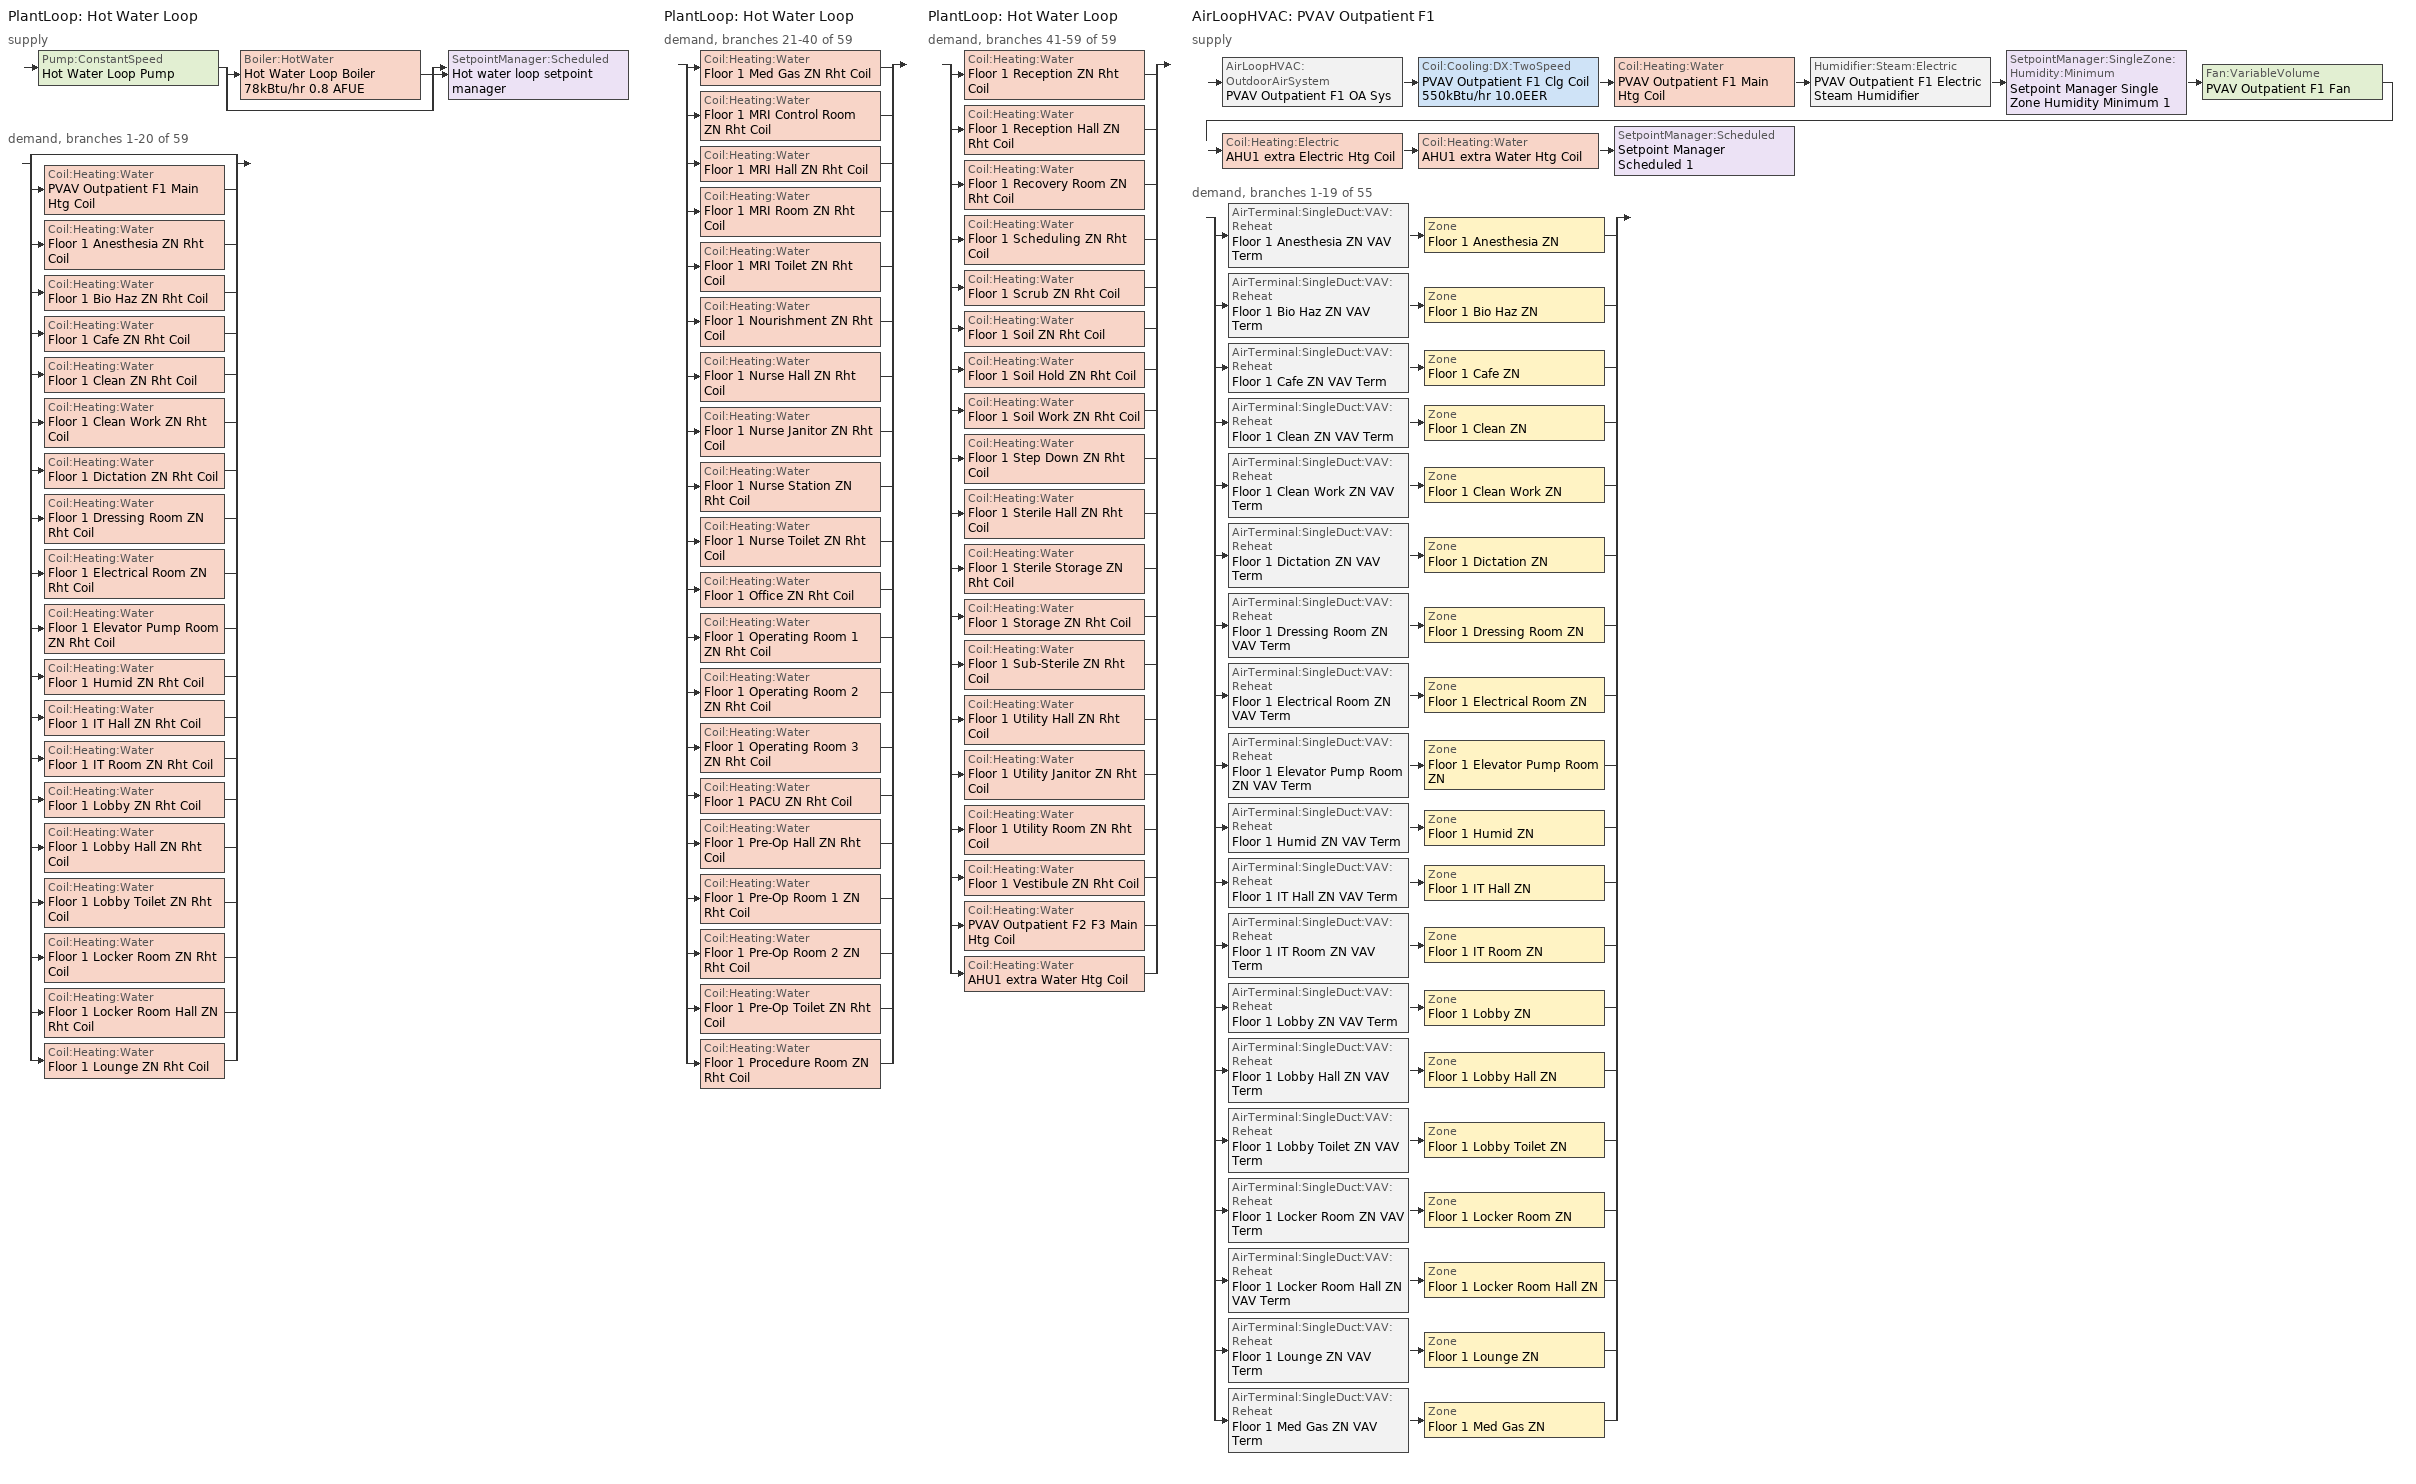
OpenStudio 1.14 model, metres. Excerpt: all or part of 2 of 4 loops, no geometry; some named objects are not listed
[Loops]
PlantLoop 'Hot Water Loop'
 supply: Pump:ConstantSpeed 'Hot Water Loop Pump' > split
  | Boiler:HotWater 'Hot Water Loop Boiler 78kBtu/hr 0.8 AFUE'
  | bypass
  join > SetpointManager:Scheduled 'Hot water loop setpoint manager'
 demand, branches 1-20 of 59: split
  | bypass
  | Coil:Heating:Water 'PVAV Outpatient F1 Main Htg Coil'
  | Coil:Heating:Water 'Floor 1 Anesthesia ZN Rht Coil'
  | Coil:Heating:Water 'Floor 1 Bio Haz ZN Rht Coil'
  | Coil:Heating:Water 'Floor 1 Cafe ZN Rht Coil'
  | Coil:Heating:Water 'Floor 1 Clean ZN Rht Coil'
  | Coil:Heating:Water 'Floor 1 Clean Work ZN Rht Coil'
  | Coil:Heating:Water 'Floor 1 Dictation ZN Rht Coil'
  | Coil:Heating:Water 'Floor 1 Dressing Room ZN Rht Coil'
  | Coil:Heating:Water 'Floor 1 Electrical Room ZN Rht Coil'
  | Coil:Heating:Water 'Floor 1 Elevator Pump Room ZN Rht Coil'
  | Coil:Heating:Water 'Floor 1 Humid ZN Rht Coil'
  | Coil:Heating:Water 'Floor 1 IT Hall ZN Rht Coil'
  | Coil:Heating:Water 'Floor 1 IT Room ZN Rht Coil'
  | Coil:Heating:Water 'Floor 1 Lobby ZN Rht Coil'
  | Coil:Heating:Water 'Floor 1 Lobby Hall ZN Rht Coil'
  | Coil:Heating:Water 'Floor 1 Lobby Toilet ZN Rht Coil'
  | Coil:Heating:Water 'Floor 1 Locker Room ZN Rht Coil'
  | Coil:Heating:Water 'Floor 1 Locker Room Hall ZN Rht Coil'
  | Coil:Heating:Water 'Floor 1 Lounge ZN Rht Coil'
PlantLoop 'Hot Water Loop'
 demand, branches 21-40 of 59: split
  | Coil:Heating:Water 'Floor 1 Med Gas ZN Rht Coil'
  | Coil:Heating:Water 'Floor 1 MRI Control Room ZN Rht Coil'
  | Coil:Heating:Water 'Floor 1 MRI Hall ZN Rht Coil'
  | Coil:Heating:Water 'Floor 1 MRI Room ZN Rht Coil'
  | Coil:Heating:Water 'Floor 1 MRI Toilet ZN Rht Coil'
  | Coil:Heating:Water 'Floor 1 Nourishment ZN Rht Coil'
  | Coil:Heating:Water 'Floor 1 Nurse Hall ZN Rht Coil'
  | Coil:Heating:Water 'Floor 1 Nurse Janitor ZN Rht Coil'
  | Coil:Heating:Water 'Floor 1 Nurse Station ZN Rht Coil'
  | Coil:Heating:Water 'Floor 1 Nurse Toilet ZN Rht Coil'
  | Coil:Heating:Water 'Floor 1 Office ZN Rht Coil'
  | Coil:Heating:Water 'Floor 1 Operating Room 1 ZN Rht Coil'
  | Coil:Heating:Water 'Floor 1 Operating Room 2 ZN Rht Coil'
  | Coil:Heating:Water 'Floor 1 Operating Room 3 ZN Rht Coil'
  | Coil:Heating:Water 'Floor 1 PACU ZN Rht Coil'
  | Coil:Heating:Water 'Floor 1 Pre-Op Hall ZN Rht Coil'
  | Coil:Heating:Water 'Floor 1 Pre-Op Room 1 ZN Rht Coil'
  | Coil:Heating:Water 'Floor 1 Pre-Op Room 2 ZN Rht Coil'
  | Coil:Heating:Water 'Floor 1 Pre-Op Toilet ZN Rht Coil'
  | Coil:Heating:Water 'Floor 1 Procedure Room ZN Rht Coil'
PlantLoop 'Hot Water Loop'
 demand, branches 41-59 of 59: split
  | Coil:Heating:Water 'Floor 1 Reception ZN Rht Coil'
  | Coil:Heating:Water 'Floor 1 Reception Hall ZN Rht Coil'
  | Coil:Heating:Water 'Floor 1 Recovery Room ZN Rht Coil'
  | Coil:Heating:Water 'Floor 1 Scheduling ZN Rht Coil'
  | Coil:Heating:Water 'Floor 1 Scrub ZN Rht Coil'
  | Coil:Heating:Water 'Floor 1 Soil ZN Rht Coil'
  | Coil:Heating:Water 'Floor 1 Soil Hold ZN Rht Coil'
  | Coil:Heating:Water 'Floor 1 Soil Work ZN Rht Coil'
  | Coil:Heating:Water 'Floor 1 Step Down ZN Rht Coil'
  | Coil:Heating:Water 'Floor 1 Sterile Hall ZN Rht Coil'
  | Coil:Heating:Water 'Floor 1 Sterile Storage ZN Rht Coil'
  | Coil:Heating:Water 'Floor 1 Storage ZN Rht Coil'
  | Coil:Heating:Water 'Floor 1 Sub-Sterile ZN Rht Coil'
  | Coil:Heating:Water 'Floor 1 Utility Hall ZN Rht Coil'
  | Coil:Heating:Water 'Floor 1 Utility Janitor ZN Rht Coil'
  | Coil:Heating:Water 'Floor 1 Utility Room ZN Rht Coil'
  | Coil:Heating:Water 'Floor 1 Vestibule ZN Rht Coil'
  | Coil:Heating:Water 'PVAV Outpatient F2 F3 Main Htg Coil'
  | Coil:Heating:Water 'AHU1 extra Water Htg Coil'
AirLoopHVAC 'PVAV Outpatient F1'
 supply: AirLoopHVAC:OutdoorAirSystem 'PVAV Outpatient F1 OA Sys' > Coil:Cooling:DX:TwoSpeed 'PVAV Outpatient F1 Clg Coil 550kBtu/hr 10.0EER' > Coil:Heating:Water 'PVAV Outpatient F1 Main Htg Coil' > Humidifier:Steam:Electric 'PVAV Outpatient F1 Electric Steam Humidifier' > SetpointManager:SingleZone:Humidity:Minimum 'Setpoint Manager Single Zone Humidity Minimum 1' > Fan:VariableVolume 'PVAV Outpatient F1 Fan' > Coil:Heating:Electric 'AHU1 extra Electric Htg Coil' > Coil:Heating:Water 'AHU1 extra Water Htg Coil' > SetpointManager:Scheduled 'Setpoint Manager Scheduled 1'
 demand, branches 1-19 of 55: split
  | AirTerminal:SingleDuct:VAV:Reheat 'Floor 1 Anesthesia ZN VAV Term' > Zone 'Floor 1 Anesthesia ZN'
  | AirTerminal:SingleDuct:VAV:Reheat 'Floor 1 Bio Haz ZN VAV Term' > Zone 'Floor 1 Bio Haz ZN'
  | AirTerminal:SingleDuct:VAV:Reheat 'Floor 1 Cafe ZN VAV Term' > Zone 'Floor 1 Cafe ZN'
  | AirTerminal:SingleDuct:VAV:Reheat 'Floor 1 Clean ZN VAV Term' > Zone 'Floor 1 Clean ZN'
  | AirTerminal:SingleDuct:VAV:Reheat 'Floor 1 Clean Work ZN VAV Term' > Zone 'Floor 1 Clean Work ZN'
  | AirTerminal:SingleDuct:VAV:Reheat 'Floor 1 Dictation ZN VAV Term' > Zone 'Floor 1 Dictation ZN'
  | AirTerminal:SingleDuct:VAV:Reheat 'Floor 1 Dressing Room ZN VAV Term' > Zone 'Floor 1 Dressing Room ZN'
  | AirTerminal:SingleDuct:VAV:Reheat 'Floor 1 Electrical Room ZN VAV Term' > Zone 'Floor 1 Electrical Room ZN'
  | AirTerminal:SingleDuct:VAV:Reheat 'Floor 1 Elevator Pump Room ZN VAV Term' > Zone 'Floor 1 Elevator Pump Room ZN'
  | AirTerminal:SingleDuct:VAV:Reheat 'Floor 1 Humid ZN VAV Term' > Zone 'Floor 1 Humid ZN'
  | AirTerminal:SingleDuct:VAV:Reheat 'Floor 1 IT Hall ZN VAV Term' > Zone 'Floor 1 IT Hall ZN'
  | AirTerminal:SingleDuct:VAV:Reheat 'Floor 1 IT Room ZN VAV Term' > Zone 'Floor 1 IT Room ZN'
  | AirTerminal:SingleDuct:VAV:Reheat 'Floor 1 Lobby ZN VAV Term' > Zone 'Floor 1 Lobby ZN'
  | AirTerminal:SingleDuct:VAV:Reheat 'Floor 1 Lobby Hall ZN VAV Term' > Zone 'Floor 1 Lobby Hall ZN'
  | AirTerminal:SingleDuct:VAV:Reheat 'Floor 1 Lobby Toilet ZN VAV Term' > Zone 'Floor 1 Lobby Toilet ZN'
  | AirTerminal:SingleDuct:VAV:Reheat 'Floor 1 Locker Room ZN VAV Term' > Zone 'Floor 1 Locker Room ZN'
  | AirTerminal:SingleDuct:VAV:Reheat 'Floor 1 Locker Room Hall ZN VAV Term' > Zone 'Floor 1 Locker Room Hall ZN'
  | AirTerminal:SingleDuct:VAV:Reheat 'Floor 1 Lounge ZN VAV Term' > Zone 'Floor 1 Lounge ZN'
  | AirTerminal:SingleDuct:VAV:Reheat 'Floor 1 Med Gas ZN VAV Term' > Zone 'Floor 1 Med Gas ZN'
[Sizing:Zone] Zone Cooling Design Supply Air Temperature Input Method=SupplyAirTemperature; Zone Cooling Design Supply Air Temperature {C}=12.7778; Zone Cooling Design Supply Air Temperature Difference {deltaC}=11.11; Zone Heating Design Supply Air Temperature Input Method=SupplyAirTemperature; Zone Heating Design Supply Air Temperature {C}=50; Zone Heating Design Supply Air Temperature Difference {deltaC}=11.11; Zone Cooling Design Supply Air Humidity Ratio {kg-H2O/kg-air}=0.0085; Zone Heating Design Supply Air Humidity Ratio {kg-H2O/kg-air}=0.008; Heating Design Air Flow Method=DesignDay; Account for Dedicated Outdoor Air System=No; Dedicated Outdoor Air System Control Strategy=NeutralSupplyAir; Dedicated Outdoor Air Low Setpoint Temperature for Design {C}=autosize; Dedicated Outdoor Air High Setpoint Temperature for Design {C}=autosize
Name | Cooling Design Air Flow Method | Cooling Minimum Air Flow per Zone Floor Area {m3/s-m2}
Floor 1 Clean ZN; Floor 1 Clean Work ZN | DesignDayWithLimit | 0.00338667
Floor 1 Lobby Hall ZN; Floor 1 Bio Haz ZN; Floor 1 Electrical Room ZN; Floor 1 IT Hall ZN; Floor 1 Lobby ZN; Floor 1 Elevator Pump Room ZN; Floor 1 Locker Room ZN; Floor 1 Locker Room Hall ZN; Floor 1 Lounge ZN; Floor 1 Dressing Room ZN; Floor 1 Med Gas ZN; Floor 1 Cafe ZN; Floor 1 IT Room ZN; Floor 1 Humid ZN; Floor 1 Dictation ZN | DesignDay
Floor 1 Operating Room 1 ZN | DesignDayWithLimit | 0.0169333
Floor 1 Lobby Toilet ZN | DesignDayWithLimit | 0.00846667
Floor 1 Anesthesia ZN | DesignDayWithLimit | 0.00677333
[Zone equipment]
Floor 1 Clean ZN: Floor 1 Clean ZN VAV Term
Floor 1 Lobby Hall ZN: Floor 1 Lobby Hall ZN VAV Term
Floor 1 Operating Room 1 ZN: Floor 1 Operating Room 1 ZN VAV Term
Floor 1 Bio Haz ZN: Floor 1 Bio Haz ZN VAV Term
Floor 1 Electrical Room ZN: Floor 1 Electrical Room ZN VAV Term
Floor 1 IT Hall ZN: Floor 1 IT Hall ZN VAV Term
Floor 1 Lobby Toilet ZN: Floor 1 Lobby Toilet ZN VAV Term, Floor 1 Lobby Toilet ZN Exhaust Fan
Floor 1 Lobby ZN: Floor 1 Lobby ZN VAV Term
Floor 1 Elevator Pump Room ZN: Floor 1 Elevator Pump Room ZN VAV Term
Floor 1 Anesthesia ZN: Floor 1 Anesthesia ZN VAV Term, Floor 1 Anesthesia ZN Exhaust Fan
Floor 1 Locker Room ZN: Floor 1 Locker Room ZN VAV Term
Floor 1 Locker Room Hall ZN: Floor 1 Locker Room Hall ZN VAV Term
Floor 1 Lounge ZN: Floor 1 Lounge ZN VAV Term
Floor 1 Dressing Room ZN: Floor 1 Dressing Room ZN VAV Term
Floor 1 Med Gas ZN: Floor 1 Med Gas ZN VAV Term
Floor 1 Cafe ZN: Floor 1 Cafe ZN VAV Term
Floor 1 IT Room ZN: Floor 1 IT Room ZN VAV Term
Floor 1 Clean Work ZN: Floor 1 Clean Work ZN VAV Term
Floor 1 Humid ZN: Floor 1 Humid ZN VAV Term
Floor 1 Dictation ZN: Floor 1 Dictation ZN VAV Term
[PlantLoop]
Hot Water Loop: Fluid Type=Water; Minimum Loop Temperature {C}=10; Plant Loop Volume {m3}=Autocalculate; Load Distribution Scheme=Optimal
[Sizing:Plant]
Hot Water Loop: Loop Type=Heating; Design Loop Exit Temperature {C}=82.2222; Loop Design Temperature Difference {deltaC}=11.1111; Sizing Option=NonCoincident; Zone Timesteps in Averaging Window=1; Coincident Sizing Factor Mode=None
[SetpointManager:Scheduled] Control Variable=Temperature
Name | Schedule
Hot water loop setpoint manager | Hot Water Loop Temp - 180F
Setpoint Manager Scheduled 1 | Supply Air Temp - 55F
[Pump:ConstantSpeed]
Hot Water Loop Pump: Rated Flow Rate {m3/s}=autosize; Rated Pump Head {Pa}=179344; Rated Power Consumption {W}=autosize; Motor Efficiency=0.855; Fraction of Motor Inefficiencies to Fluid Stream=0; Pump Control Type=Intermittent
[Boiler:HotWater]
Hot Water Loop Boiler 78kBtu/hr 0.8 AFUE: Fuel Type=NaturalGas; Nominal Thermal Efficiency=0.8; Efficiency Curve Temperature Evaluation Variable=LeavingBoiler; Normalized Boiler Efficiency Curve=Boiler with No Minimum Turndown; Design Water Outlet Temperature {C}=82.2222; Maximum Part Load Ratio=1.2; Water Outlet Upper Temperature Limit {C}=95; Boiler Flow Mode=LeavingSetpointModulated; Parasitic Electric Load {W}=0; Sizing Factor=0.3
[AirLoopHVAC]
PVAV Outpatient F1: Availability Schedule=OutPatientHealthCare HVACOperationSchd; Availability Manager=Availability Manager Night Cycle 1; Design Supply Air Flow Rate {m3/s}=AutoSize
[Sizing:System]
PVAV Outpatient F1: Type of Load to Size On=Sensible; Design Outdoor Air Flow Rate {m3/s}=Autosize; Minimum System Air Flow Ratio=0.3; Preheat Design Temperature {C}=7; Preheat Design Humidity Ratio {kg-H2O/kg-Air}=0.008; Precool Design Temperature {C}=12.8; Precool Design Humidity Ratio {kg-H2O/kg-Air}=0.008; Central Cooling Design Supply Air Temperature {C}=14; Central Heating Design Supply Air Temperature {C}=16.6667; Sizing Option=Coincident; 100% Outdoor Air in Cooling=No; 100% Outdoor Air in Heating=No; Central Cooling Design Supply Air Humidity Ratio {kg-H2O/kg-Air}=0.0085; Central Heating Design Supply Air Humidity Ratio {kg-H2O/kg-Air}=0.008; Cooling Design Air Flow Method=DesignDay; Cooling Design Air Flow Rate {m3/s}=0; Heating Design Air Flow Method=DesignDay; Heating Design Air Flow Rate {m3/s}=0; System Outdoor Air Method=ZoneSum; Zone Maximum Outdoor Air Fraction=1; Cooling Supply Air Flow Rate Per Floor Area {m3/s-m2}=0.00996765; Cooling Fraction of Autosized Cooling Supply Air Flow Rate=1; Cooling Supply Air Flow Rate Per Unit Cooling Capacity {m3/s-W}=3.94755e-05; Heating Supply Air Flow Rate Per Floor Area {m3/s-m2}=0.00996765; Heating Fraction of Autosized Heating Supply Air Flow Rate=1; Heating Fraction of Autosized Cooling Supply Air Flow Rate=1; Heating Supply Air Flow Rate Per Unit Heating Capacity {m3/s-W}=3.15882e-05; Cooling Design Capacity Method=CoolingDesignCapacity; Cooling Design Capacity {W}=autosize; Cooling Design Capacity Per Floor Area {W/m2}=234.7; Fraction of Autosized Cooling Design Capacity=1; Heating Design Capacity Method=HeatingDesignCapacity; Heating Design Capacity {W}=autosize; Heating Design Capacity Per Floor Area {W/m2}=157; Fraction of Autosized Heating Design Capacity=1; Central Cooling Capacity Control Method=OnOff
[AvailabilityManager:NightCycle]
Availability Manager Night Cycle 1: Control Type=CycleOnAny; Thermostat Tolerance {deltaC}=1; Cycling Run Time {s}=3600
[Fan:VariableVolume]
PVAV Outpatient F1 Fan: Availability Schedule=Always On Discrete; Fan Efficiency=0.6084; Pressure Rise {Pa}=1389.92; Maximum Flow Rate {m3/s}=Autosize; Fan Power Minimum Flow Rate Input Method=Fraction; Fan Power Minimum Flow Fraction=0.25; Fan Power Minimum Air Flow Rate {m3/s}=0; Motor Efficiency=0.936; Motor In Airstream Fraction=1; Fan Power Coefficient 1=0.04076; Fan Power Coefficient 2=0.0881; Fan Power Coefficient 3=-0.0729; Fan Power Coefficient 4=0.9437; Fan Power Coefficient 5=0
[Coil:Heating:Water] Availability Schedule=Always On Discrete
Name | Rated Inlet Water Temperature {C} | Rated Inlet Air Temperature {C} | Rated Outlet Water Temperature {C} | Rated Outlet Air Temperature {C}
PVAV Outpatient F1 Main Htg Coil; Floor 1 Anesthesia ZN Rht Coil; Floor 1 Bio Haz ZN Rht Coil; Floor 1 Cafe ZN Rht Coil; Floor 1 Clean ZN Rht Coil; Floor 1 Clean Work ZN Rht Coil; Floor 1 Dictation ZN Rht Coil; Floor 1 Dressing Room ZN Rht Coil; Floor 1 Electrical Room ZN Rht Coil; Floor 1 Elevator Pump Room ZN Rht Coil; Floor 1 Humid ZN Rht Coil; Floor 1 IT Hall ZN Rht Coil; Floor 1 IT Room ZN Rht Coil; Floor 1 Lobby ZN Rht Coil; Floor 1 Lobby Hall ZN Rht Coil; Floor 1 Lobby Toilet ZN Rht Coil; Floor 1 Locker Room ZN Rht Coil; Floor 1 Locker Room Hall ZN Rht Coil; Floor 1 Lounge ZN Rht Coil; Floor 1 Med Gas ZN Rht Coil; Floor 1 MRI Control Room ZN Rht Coil; Floor 1 MRI Hall ZN Rht Coil; Floor 1 MRI Room ZN Rht Coil; Floor 1 MRI Toilet ZN Rht Coil; Floor 1 Nourishment ZN Rht Coil; Floor 1 Nurse Hall ZN Rht Coil; Floor 1 Nurse Janitor ZN Rht Coil; Floor 1 Nurse Station ZN Rht Coil; Floor 1 Nurse Toilet ZN Rht Coil; Floor 1 Office ZN Rht Coil; Floor 1 Operating Room 1 ZN Rht Coil; Floor 1 Operating Room 2 ZN Rht Coil; Floor 1 Operating Room 3 ZN Rht Coil; Floor 1 PACU ZN Rht Coil; Floor 1 Pre-Op Hall ZN Rht Coil; Floor 1 Pre-Op Room 1 ZN Rht Coil; Floor 1 Pre-Op Room 2 ZN Rht Coil; Floor 1 Pre-Op Toilet ZN Rht Coil; Floor 1 Procedure Room ZN Rht Coil; Floor 1 Reception ZN Rht Coil; Floor 1 Reception Hall ZN Rht Coil; Floor 1 Recovery Room ZN Rht Coil; Floor 1 Scheduling ZN Rht Coil; Floor 1 Scrub ZN Rht Coil; Floor 1 Soil ZN Rht Coil; Floor 1 Soil Hold ZN Rht Coil; Floor 1 Soil Work ZN Rht Coil; Floor 1 Step Down ZN Rht Coil; Floor 1 Sterile Hall ZN Rht Coil; Floor 1 Sterile Storage ZN Rht Coil; Floor 1 Storage ZN Rht Coil; Floor 1 Sub-Sterile ZN Rht Coil; Floor 1 Utility Hall ZN Rht Coil; Floor 1 Utility Janitor ZN Rht Coil; Floor 1 Utility Room ZN Rht Coil; Floor 1 Vestibule ZN Rht Coil; PVAV Outpatient F2 F3 Main Htg Coil | 82.2222 | 16.6667 | 71.1111 | 32.2222
AHU1 extra Water Htg Coil
[Controller:WaterCoil] Action=Normal; Controller Convergence Tolerance {deltaC}=0.0001; Minimum Actuated Flow {m3/s}=0
Name | Water Coil
Controller Water Coil 1 | PVAV Outpatient F1 Main Htg Coil
Controller Water Coil 2 | Floor 1 Anesthesia ZN Rht Coil
Controller Water Coil 3 | Floor 1 Bio Haz ZN Rht Coil
Controller Water Coil 4 | Floor 1 Cafe ZN Rht Coil
Controller Water Coil 5 | Floor 1 Clean ZN Rht Coil
Controller Water Coil 6 | Floor 1 Clean Work ZN Rht Coil
Controller Water Coil 7 | Floor 1 Dictation ZN Rht Coil
Controller Water Coil 8 | Floor 1 Dressing Room ZN Rht Coil
Controller Water Coil 9 | Floor 1 Electrical Room ZN Rht Coil
Controller Water Coil 10 | Floor 1 Elevator Pump Room ZN Rht Coil
Controller Water Coil 11 | Floor 1 Humid ZN Rht Coil
Controller Water Coil 12 | Floor 1 IT Hall ZN Rht Coil
Controller Water Coil 13 | Floor 1 IT Room ZN Rht Coil
Controller Water Coil 14 | Floor 1 Lobby ZN Rht Coil
Controller Water Coil 15 | Floor 1 Lobby Hall ZN Rht Coil
Controller Water Coil 16 | Floor 1 Lobby Toilet ZN Rht Coil
Controller Water Coil 17 | Floor 1 Locker Room ZN Rht Coil
Controller Water Coil 18 | Floor 1 Locker Room Hall ZN Rht Coil
Controller Water Coil 19 | Floor 1 Lounge ZN Rht Coil
Controller Water Coil 20 | Floor 1 Med Gas ZN Rht Coil
Controller Water Coil 21 | Floor 1 MRI Control Room ZN Rht Coil
Controller Water Coil 22 | Floor 1 MRI Hall ZN Rht Coil
Controller Water Coil 23 | Floor 1 MRI Room ZN Rht Coil
Controller Water Coil 24 | Floor 1 MRI Toilet ZN Rht Coil
Controller Water Coil 25 | Floor 1 Nourishment ZN Rht Coil
Controller Water Coil 26 | Floor 1 Nurse Hall ZN Rht Coil
Controller Water Coil 27 | Floor 1 Nurse Janitor ZN Rht Coil
Controller Water Coil 28 | Floor 1 Nurse Station ZN Rht Coil
Controller Water Coil 29 | Floor 1 Nurse Toilet ZN Rht Coil
Controller Water Coil 30 | Floor 1 Office ZN Rht Coil
Controller Water Coil 31 | Floor 1 Operating Room 1 ZN Rht Coil
Controller Water Coil 32 | Floor 1 Operating Room 2 ZN Rht Coil
Controller Water Coil 33 | Floor 1 Operating Room 3 ZN Rht Coil
Controller Water Coil 34 | Floor 1 PACU ZN Rht Coil
Controller Water Coil 35 | Floor 1 Pre-Op Hall ZN Rht Coil
Controller Water Coil 36 | Floor 1 Pre-Op Room 1 ZN Rht Coil
Controller Water Coil 37 | Floor 1 Pre-Op Room 2 ZN Rht Coil
Controller Water Coil 38 | Floor 1 Pre-Op Toilet ZN Rht Coil
Controller Water Coil 39 | Floor 1 Procedure Room ZN Rht Coil
Controller Water Coil 40 | Floor 1 Reception ZN Rht Coil
Controller Water Coil 41 | Floor 1 Reception Hall ZN Rht Coil
Controller Water Coil 42 | Floor 1 Recovery Room ZN Rht Coil
Controller Water Coil 43 | Floor 1 Scheduling ZN Rht Coil
Controller Water Coil 44 | Floor 1 Scrub ZN Rht Coil
Controller Water Coil 45 | Floor 1 Soil ZN Rht Coil
Controller Water Coil 46 | Floor 1 Soil Hold ZN Rht Coil
Controller Water Coil 47 | Floor 1 Soil Work ZN Rht Coil
Controller Water Coil 48 | Floor 1 Step Down ZN Rht Coil
Controller Water Coil 49 | Floor 1 Sterile Hall ZN Rht Coil
Controller Water Coil 50 | Floor 1 Sterile Storage ZN Rht Coil
Controller Water Coil 51 | Floor 1 Storage ZN Rht Coil
Controller Water Coil 52 | Floor 1 Sub-Sterile ZN Rht Coil
Controller Water Coil 53 | Floor 1 Utility Hall ZN Rht Coil
Controller Water Coil 54 | Floor 1 Utility Janitor ZN Rht Coil
Controller Water Coil 55 | Floor 1 Utility Room ZN Rht Coil
Controller Water Coil 56 | Floor 1 Vestibule ZN Rht Coil
Controller Water Coil 57 | PVAV Outpatient F2 F3 Main Htg Coil
Controller Water Coil 58 | AHU1 extra Water Htg Coil
[Coil:Cooling:DX:TwoSpeed]
PVAV Outpatient F1 Clg Coil 550kBtu/hr 10.0EER: Availability Schedule=Always On Discrete; Rated High Speed Total Cooling Capacity {W}=Autosize; Rated High Speed Sensible Heat Ratio=Autosize; Rated High Speed COP {W/W}=3.46588; Rated High Speed Air Flow Rate {m3/s}=Autosize; Total Cooling Capacity Function of Temperature Curve=PSZ-AC_Unitary_PackagecoolCapFT; Total Cooling Capacity Function of Flow Fraction Curve=PSZ-AC_Unitary_PackagecoolFFF; Energy Input Ratio Function of Temperature Curve=PSZ-AC DX Unitary Package EIRFT; Energy Input Ratio Function of Flow Fraction Curve=PSZ-AC_Unitary_PackagecoolEIRFFF; Part Load Fraction Correlation Curve=PSZ-AC_Unitary_PackagecoolPLR; Rated Low Speed Total Cooling Capacity {W}=Autosize; Rated Low Speed Sensible Heat Ratio=0.69; Rated Low Speed COP {W/W}=3.46588; Low Speed Total Cooling Capacity Function of Temperature Curve=PSZ-AC_Unitary_PackagecoolCapFT 1; Low Speed Energy Input Ratio Function of Temperature Curve=PSZ-AC DX Unitary Package EIRFT 1; Condenser Type=AirCooled; High Speed Evaporative Condenser Effectiveness=0; High Speed Evaporative Condenser Air Flow Rate {m3/s}=Autosize; High Speed Evaporative Condenser Pump Rated Power Consumption {W}=Autosize; Low Speed Evaporative Condenser Effectiveness=0; Low Speed Evaporative Condenser Air Flow Rate {m3/s}=Autosize; Low Speed Evaporative Condenser Pump Rated Power Consumption {W}=Autosize; Basin Heater Capacity {W/K}=10; Basin Heater Setpoint Temperature {C}=2
[Controller:OutdoorAir]
Controller Outdoor Air 1: Minimum Outdoor Air Flow Rate {m3/s}=0; Maximum Outdoor Air Flow Rate {m3/s}=Autosize; Economizer Control Type=NoEconomizer; Economizer Control Action Type=ModulateFlow; Economizer Maximum Limit Dry-Bulb Temperature {C}=28; Economizer Maximum Limit Enthalpy {J/kg}=64000; Economizer Minimum Limit Dry-Bulb Temperature {C}=-100; Lockout Type=NoLockout; Minimum Limit Type=FixedMinimum; Minimum Outdoor Air Schedule=OutPatientHealthCare BLDG_OA_SCH; Minimum Fraction of Outdoor Air Schedule=OutPatientHealthCare AHU-1_OAminOAFracSchedule; Controller Mechanical Ventilation=PVAV Outpatient F1 Ventilation Controller; High Humidity Control=No; Heat Recovery Bypass Control Type=BypassWhenWithinEconomizerLimits
[Controller:MechanicalVentilation]
PVAV Outpatient F1 Ventilation Controller: Availability Schedule=Always Off Discrete; Demand Controlled Ventilation=Yes; System Outdoor Air Method=ZoneSum
[AirLoopHVAC:OutdoorAirSystem]
PVAV Outpatient F1 OA Sys: Controller=Controller Outdoor Air 1
[AirTerminal:SingleDuct:VAV:Reheat] Availability Schedule=Always On Discrete; Maximum Air Flow Rate {m3/s}=AutoSize; Zone Minimum Air Flow Input Method=Constant; Fixed Minimum Air Flow Rate {m3/s}=0; Maximum Hot Water or Steam Flow Rate {m3/s}=AutoSize; Minimum Hot Water or Steam Flow Rate {m3/s}=0; Convergence Tolerance=0.001; Damper Heating Action=Reverse; Maximum Flow per Zone Floor Area During Reheat {m3/s-m2}=AutoSize; Maximum Flow Fraction During Reheat=AutoSize; Maximum Reheat Air Temperature {C}=35; Control For Outdoor Air=No
Name | Constant Minimum Air Flow Fraction | Reheat Coil
Floor 1 Anesthesia ZN VAV Term | 1 | Floor 1 Anesthesia ZN Rht Coil
Floor 1 Bio Haz ZN VAV Term | 0.2 | Floor 1 Bio Haz ZN Rht Coil
Floor 1 Cafe ZN VAV Term | 1 | Floor 1 Cafe ZN Rht Coil
Floor 1 Clean ZN VAV Term | 0.824274 | Floor 1 Clean ZN Rht Coil
Floor 1 Clean Work ZN VAV Term | 0.86536 | Floor 1 Clean Work ZN Rht Coil
Floor 1 Dictation ZN VAV Term | 0.2 | Floor 1 Dictation ZN Rht Coil
Floor 1 Dressing Room ZN VAV Term | 0.2 | Floor 1 Dressing Room ZN Rht Coil
Floor 1 Electrical Room ZN VAV Term | 0.2 | Floor 1 Electrical Room ZN Rht Coil
Floor 1 Elevator Pump Room ZN VAV Term | 0.2 | Floor 1 Elevator Pump Room ZN Rht Coil
Floor 1 Humid ZN VAV Term | 0.2 | Floor 1 Humid ZN Rht Coil
Floor 1 IT Hall ZN VAV Term | 0.2 | Floor 1 IT Hall ZN Rht Coil
Floor 1 IT Room ZN VAV Term | 0.2 | Floor 1 IT Room ZN Rht Coil
Floor 1 Lobby ZN VAV Term | 0.2 | Floor 1 Lobby ZN Rht Coil
Floor 1 Lobby Hall ZN VAV Term | 0.2 | Floor 1 Lobby Hall ZN Rht Coil
Floor 1 Lobby Toilet ZN VAV Term | 1 | Floor 1 Lobby Toilet ZN Rht Coil
Floor 1 Locker Room ZN VAV Term | 0.2 | Floor 1 Locker Room ZN Rht Coil
Floor 1 Locker Room Hall ZN VAV Term | 0.2 | Floor 1 Locker Room Hall ZN Rht Coil
Floor 1 Lounge ZN VAV Term | 0.2 | Floor 1 Lounge ZN Rht Coil
Floor 1 Med Gas ZN VAV Term | 0.2 | Floor 1 Med Gas ZN Rht Coil
[Coil:Heating:Electric]
AHU1 extra Electric Htg Coil: Availability Schedule=Always On Discrete
[Fan:ZoneExhaust] Availability Schedule=OutPatientHealthCare Hours_of_operation; Fan Efficiency=0.31; Pressure Rise {Pa}=249; System Availability Manager Coupling Mode=Decoupled
Name | Maximum Flow Rate {m3/s}
Floor 1 Anesthesia ZN Exhaust Fan | 0.0679562
Floor 1 Lobby Toilet ZN Exhaust Fan | 0.0424726
[Humidifier:Steam:Electric]
PVAV Outpatient F1 Electric Steam Humidifier: Rated Capacity {m3/s}=3.72e-05; Rated Power {W}=100000
[SetpointManager:SingleZone:Humidity:Minimum]
Setpoint Manager Single Zone Humidity Minimum 1: Control Variable=MinimumHumidityRatio; Control Zone=Floor 1 Operating Room 1 ZN
[EnergyManagementSystem:Sensor] Output Variable or Output Meter Index Key=Environment; Output Variable or Output Meter=Site Outdoor Air Drybulb Temperature
OAT; OAT_1
[EnergyManagementSystem:Actuator] Actuated Component Type=Schedule:Year; Actuated Component Control Type=Schedule Value
Name | Actuated Component
PVAVOutpatientF1HtgSch0; PVAVOutpatientF1HtgSch1; PVAVOutpatientF2F3HtgSch0; PVAVOutpatientF2F3HtgSch1 | OutPatientHealthCare HTGSETP_SCH_YES_OPTIMUM
PVAVOutpatientF1ClgSch0; PVAVOutpatientF2F3ClgSch0 | OutPatientHealthCare CLGSETP_SCH_YES_OPTIMUM
PVAVOutpatientF1ClgSch1; PVAVOutpatientF2F3ClgSch1 | OutPatientHealthCare CLGSETP_SCH_NO_SETBACK
PVAVOutpatientF1HtgSch2 | OutPatientHealthCare OR_HTGSETP_SCH
PVAVOutpatientF1ClgSch2 | OutPatientHealthCare OR_CLGSETP_SCH
[EnergyManagementSystem:Program]
PVAVOutpatientF1OptimumStartProg0: IF DaylightSavings==0 && DayOfWeek>1 && Hour==5 && OAT<23.9 && OAT>1.7; SET PVAVOutpatientF1ClgSch0 = 29.4; SET PVAVOutpatientF1HtgSch0 = 15.6; ELSEIF DaylightSavings==0 && DayOfWeek==1 && Hour==7 && OAT<23.9 && OAT>1.7; SET PVAVOutpatientF1ClgSch0 = 29.4; SET PVAVOutpatientF1HtgSch0 = 15.6; ELSEIF DaylightSavings==1 && DayOfWeek>1 && Hour==4 && OAT<23.9 && OAT>1.7; SET PVAVOutpatientF1ClgSch0 = 29.4; SET PVAVOutpatientF1HtgSch0 = 15.6; ELSEIF DaylightSavings==1 && DayOfWeek==1 && Hour==6 && OAT<23.9 && OAT>1.7; SET PVAVOutpatientF1ClgSch0 = 29.4; SET PVAVOutpatientF1HtgSch0 = 15.6; ELSE; SET PVAVOutpatientF1ClgSch0 = NULL; SET PVAVOutpatientF1HtgSch0 = NULL; ENDIF
PVAVOutpatientF1OptimumStartProg1: IF DaylightSavings==0 && DayOfWeek>1 && Hour==5 && OAT<23.9 && OAT>1.7; SET PVAVOutpatientF1ClgSch1 = 29.4; SET PVAVOutpatientF1HtgSch1 = 15.6; ELSEIF DaylightSavings==0 && DayOfWeek==1 && Hour==7 && OAT<23.9 && OAT>1.7; SET PVAVOutpatientF1ClgSch1 = 29.4; SET PVAVOutpatientF1HtgSch1 = 15.6; ELSEIF DaylightSavings==1 && DayOfWeek>1 && Hour==4 && OAT<23.9 && OAT>1.7; SET PVAVOutpatientF1ClgSch1 = 29.4; SET PVAVOutpatientF1HtgSch1 = 15.6; ELSEIF DaylightSavings==1 && DayOfWeek==1 && Hour==6 && OAT<23.9 && OAT>1.7; SET PVAVOutpatientF1ClgSch1 = 29.4; SET PVAVOutpatientF1HtgSch1 = 15.6; ELSE; SET PVAVOutpatientF1ClgSch1 = NULL; SET PVAVOutpatientF1HtgSch1 = NULL; ENDIF
PVAVOutpatientF1OptimumStartProg2: IF DaylightSavings==0 && DayOfWeek>1 && Hour==5 && OAT<23.9 && OAT>1.7; SET PVAVOutpatientF1ClgSch2 = 29.4; SET PVAVOutpatientF1HtgSch2 = 15.6; ELSEIF DaylightSavings==0 && DayOfWeek==1 && Hour==7 && OAT<23.9 && OAT>1.7; SET PVAVOutpatientF1ClgSch2 = 29.4; SET PVAVOutpatientF1HtgSch2 = 15.6; ELSEIF DaylightSavings==1 && DayOfWeek>1 && Hour==4 && OAT<23.9 && OAT>1.7; SET PVAVOutpatientF1ClgSch2 = 29.4; SET PVAVOutpatientF1HtgSch2 = 15.6; ELSEIF DaylightSavings==1 && DayOfWeek==1 && Hour==6 && OAT<23.9 && OAT>1.7; SET PVAVOutpatientF1ClgSch2 = 29.4; SET PVAVOutpatientF1HtgSch2 = 15.6; ELSE; SET PVAVOutpatientF1ClgSch2 = NULL; SET PVAVOutpatientF1HtgSch2 = NULL; ENDIF
PVAVOutpatientF2F3OptimumStartProg0: IF DaylightSavings==0 && DayOfWeek>1 && Hour==5 && OAT_1<23.9 && OAT_1>1.7; SET PVAVOutpatientF2F3ClgSch0 = 29.4; SET PVAVOutpatientF2F3HtgSch0 = 15.6; ELSEIF DaylightSavings==0 && DayOfWeek==1 && Hour==7 && OAT_1<23.9 && OAT_1>1.7; SET PVAVOutpatientF2F3ClgSch0 = 29.4; SET PVAVOutpatientF2F3HtgSch0 = 15.6; ELSEIF DaylightSavings==1 && DayOfWeek>1 && Hour==4 && OAT_1<23.9 && OAT_1>1.7; SET PVAVOutpatientF2F3ClgSch0 = 29.4; SET PVAVOutpatientF2F3HtgSch0 = 15.6; ELSEIF DaylightSavings==1 && DayOfWeek==1 && Hour==6 && OAT_1<23.9 && OAT_1>1.7; SET PVAVOutpatientF2F3ClgSch0 = 29.4; SET PVAVOutpatientF2F3HtgSch0 = 15.6; ELSE; SET PVAVOutpatientF2F3ClgSch0 = NULL; SET PVAVOutpatientF2F3HtgSch0 = NULL; ENDIF
PVAVOutpatientF2F3OptimumStartProg1: IF DaylightSavings==0 && DayOfWeek>1 && Hour==5 && OAT_1<23.9 && OAT_1>1.7; SET PVAVOutpatientF2F3ClgSch1 = 29.4; SET PVAVOutpatientF2F3HtgSch1 = 15.6; ELSEIF DaylightSavings==0 && DayOfWeek==1 && Hour==7 && OAT_1<23.9 && OAT_1>1.7; SET PVAVOutpatientF2F3ClgSch1 = 29.4; SET PVAVOutpatientF2F3HtgSch1 = 15.6; ELSEIF DaylightSavings==1 && DayOfWeek>1 && Hour==4 && OAT_1<23.9 && OAT_1>1.7; SET PVAVOutpatientF2F3ClgSch1 = 29.4; SET PVAVOutpatientF2F3HtgSch1 = 15.6; ELSEIF DaylightSavings==1 && DayOfWeek==1 && Hour==6 && OAT_1<23.9 && OAT_1>1.7; SET PVAVOutpatientF2F3ClgSch1 = 29.4; SET PVAVOutpatientF2F3HtgSch1 = 15.6; ELSE; SET PVAVOutpatientF2F3ClgSch1 = NULL; SET PVAVOutpatientF2F3HtgSch1 = NULL; ENDIF
[EnergyManagementSystem:ProgramCallingManager]
PVAVOutpatientF1OptimumStartCallingManager0: BeginTimestepBeforePredictor; PVAVOutpatientF1OptimumStartProg0
PVAVOutpatientF1OptimumStartCallingManager1: BeginTimestepBeforePredictor; PVAVOutpatientF1OptimumStartProg1
PVAVOutpatientF1OptimumStartCallingManager2: BeginTimestepBeforePredictor; PVAVOutpatientF1OptimumStartProg2
PVAVOutpatientF2F3OptimumStartCallingManager0: BeginTimestepBeforePredictor; PVAVOutpatientF2F3OptimumStartProg0
PVAVOutpatientF2F3OptimumStartCallingManager1: BeginTimestepBeforePredictor; PVAVOutpatientF2F3OptimumStartProg1
[HeatExchanger:AirToAir:SensibleAndLatent]
PVAV Outpatient F2 F3 ERV: Availability Schedule=Always On Discrete; Nominal Supply Air Flow Rate {m3/s}=autosize; Sensible Effectiveness at 100% Heating Air Flow=0.7; Latent Effectiveness at 100% Heating Air Flow=0.6; Sensible Effectiveness at 75% Heating Air Flow=0.7; Latent Effectiveness at 75% Heating Air Flow=0.6; Sensible Effectiveness at 100% Cooling Air Flow=0.75; Latent Effectiveness at 100% Cooling Air Flow=0.6; Sensible Effectiveness at 75% Cooling Air Flow=0.75; Latent Effectiveness at 75% Cooling Air Flow=0.6; Nominal Electric Power {W}=1404.81; Supply Air Outlet Temperature Control=No; Heat Exchanger Type=Rotary; Frost Control Type=ExhaustOnly; Threshold Temperature {C}=-23.3; Initial Defrost Time Fraction=0.167; Rate of Defrost Time Fraction Increase {1/K}=1.44; Economizer Lockout=Yes
[SetpointManager:OutdoorAirPretreat]
Setpoint Manager Outdoor Air Pretreat 1: Minimum Setpoint Temperature {C}=-99; Maximum Setpoint Temperature {C}=99; Minimum Setpoint Humidity Ratio {kgWater/kgDryAir}=1e-005; Maximum Setpoint Humidity Ratio {kgWater/kgDryAir}=1
[Schedule:Ruleset]
Name | Default Day Schedule | Summer Design Day Schedule | Winter Design Day Schedule
OutPatientHealthCare HTGSETP_SCH_YES_OPTIMUM | OutPatientHealthCare HTGSETP_SCH_YES_OPTIMUM Default | OutPatientHealthCare HTGSETP_SCH_YES_OPTIMUM Summer Design Day | OutPatientHealthCare HTGSETP_SCH_YES_OPTIMUM Winter Design Day
OutPatientHealthCare CLGSETP_SCH_YES_OPTIMUM | OutPatientHealthCare CLGSETP_SCH_YES_OPTIMUM Default | OutPatientHealthCare CLGSETP_SCH_YES_OPTIMUM Summer Design Day | OutPatientHealthCare CLGSETP_SCH_YES_OPTIMUM Winter Design Day
OutPatientHealthCare CLGSETP_SCH_NO_SETBACK | OutPatientHealthCare CLGSETP_SCH_NO_SETBACK Default | OutPatientHealthCare CLGSETP_SCH_NO_SETBACK Summer Design Day | OutPatientHealthCare CLGSETP_SCH_NO_SETBACK Winter Design Day
OutPatientHealthCare OR_HTGSETP_SCH | OutPatientHealthCare OR_HTGSETP_SCH Default | OutPatientHealthCare OR_HTGSETP_SCH Summer Design Day | OutPatientHealthCare OR_HTGSETP_SCH Winter Design Day
OutPatientHealthCare OR_CLGSETP_SCH | OutPatientHealthCare OR_CLGSETP_SCH Default | OutPatientHealthCare OR_CLGSETP_SCH Summer Design Day | OutPatientHealthCare OR_CLGSETP_SCH Winter Design Day
Hot Water Loop Temp - 180F | Hot Water Loop Temp - 180F Default
OutPatientHealthCare HVACOperationSchd | OutPatientHealthCare HVACOperationSchd Default | OutPatientHealthCare HVACOperationSchd Summer Design Day | OutPatientHealthCare HVACOperationSchd Winter Design Day
OutPatientHealthCare BLDG_OA_SCH | OutPatientHealthCare BLDG_OA_SCH Default | OutPatientHealthCare BLDG_OA_SCH Summer Design Day | OutPatientHealthCare BLDG_OA_SCH Winter Design Day
Supply Air Temp - 55F | Supply Air Temp - 55F Default
OutPatientHealthCare Hours_of_operation | OutPatientHealthCare Hours_of_operation Default | OutPatientHealthCare Hours_of_operation Summer Design Day | OutPatientHealthCare Hours_of_operation Winter Design Day
OutPatientHealthCare AHU-1_OAminOAFracSchedule | OutPatientHealthCare AHU-1_OAminOAFracSchedule Default | OutPatientHealthCare AHU-1_OAminOAFracSchedule Summer Design Day | OutPatientHealthCare AHU-1_OAminOAFracSchedule Winter Design Day
[Schedule:Day]
OutPatientHealthCare HTGSETP_SCH_YES_OPTIMUM Default; OutPatientHealthCare OR_HTGSETP_SCH Default; OutPatientHealthCare OR_HTGSETP_SCH Winter Design Day; OutPatientHealthCare OR_HTGSETP_SCH Summer Design Day: 24, 0, 18.3
OutPatientHealthCare HTGSETP_SCH_YES_OPTIMUM Sat Day: 5, 0, 18.3, 6, 0, 19.4, 7, 0, 20, 15, 0, 21.1, 24, 0, 18.3
OutPatientHealthCare HTGSETP_SCH_YES_OPTIMUM Summer Design Day: 5, 0, 18.3, 18, 0, 21.1, 24, 0, 18.3
OutPatientHealthCare HTGSETP_SCH_YES_OPTIMUM Wkdy Day: 5, 0, 18.3, 6, 0, 19.4, 7, 0, 20, 18, 0, 21.1, 24, 0, 18.3
OutPatientHealthCare HTGSETP_SCH_YES_OPTIMUM Winter Design Day: 7, 0, 18.3, 15, 0, 21.1, 24, 0, 18.3
OutPatientHealthCare CLGSETP_SCH_YES_OPTIMUM Default: 24, 0, 25
OutPatientHealthCare CLGSETP_SCH_YES_OPTIMUM Sat Day: 5, 0, 25, 6, 0, 23.9, 7, 0, 23.3, 15, 0, 22.2, 24, 0, 25
OutPatientHealthCare CLGSETP_SCH_YES_OPTIMUM Summer Design Day; OutPatientHealthCare CLGSETP_SCH_NO_SETBACK Summer Design Day: 5, 0, 25, 18, 0, 22.2, 24, 0, 25
OutPatientHealthCare CLGSETP_SCH_YES_OPTIMUM Wkdy Day: 5, 0, 25, 6, 0, 23.9, 7, 0, 23.3, 18, 0, 22.2, 24, 0, 25
OutPatientHealthCare CLGSETP_SCH_YES_OPTIMUM Winter Design Day; OutPatientHealthCare CLGSETP_SCH_NO_SETBACK Winter Design Day: 7, 0, 25, 15, 0, 22.2, 24, 0, 25
OutPatientHealthCare CLGSETP_SCH_NO_SETBACK Default; OutPatientHealthCare CLGSETP_SCH_NO_SETBACK Default|Wkdy Day: 24, 0, 22.2
OutPatientHealthCare OR_CLGSETP_SCH Default; OutPatientHealthCare OR_CLGSETP_SCH Winter Design Day; OutPatientHealthCare OR_CLGSETP_SCH Summer Design Day: 6, 0, 22.2, 17, 0, 18.3, 24, 0, 22.2
Hot Water Loop Temp - 180F Default: 24, 0, 82.2222
OutPatientHealthCare HVACOperationSchd Default; OutPatientHealthCare HVACOperationSchd Winter Design Day; OutPatientHealthCare HVACOperationSchd Summer Design Day; OutPatientHealthCare Hours_of_operation Default; OutPatientHealthCare Hours_of_operation Winter Design Day; OutPatientHealthCare Hours_of_operation Summer Design Day: 24, 0, 1
OutPatientHealthCare BLDG_OA_SCH Default: 24, 0, 0
OutPatientHealthCare BLDG_OA_SCH Winter Design Day; OutPatientHealthCare BLDG_OA_SCH Summer Design Day; OutPatientHealthCare BLDG_OA_SCH WntrDsn|SmrDsn|Sat|Wkdy Day: 6, 0, 0, 18, 0, 1, 24, 0, 0
Supply Air Temp - 55F Default: 24, 0, 12.7778
OutPatientHealthCare AHU-1_OAminOAFracSchedule Default; OutPatientHealthCare AHU-1_OAminOAFracSchedule Winter Design Day; OutPatientHealthCare AHU-1_OAminOAFracSchedule Summer Design Day: 24, 0, 0.33
[Schedule:Rule] Date Specification Type=DateRange; Start Month=1; Start Day=1; End Month=12; End Day=31
Name | Schedule Ruleset | Rule Order | Day Schedule | Apply Saturday | Apply Monday | Apply Tuesday | Apply Wednesday | Apply Thursday | Apply Friday
Schedule Rule 9 | OutPatientHealthCare HTGSETP_SCH_YES_OPTIMUM | 1 | OutPatientHealthCare HTGSETP_SCH_YES_OPTIMUM Sat Day | Yes
Schedule Rule 10 | OutPatientHealthCare HTGSETP_SCH_YES_OPTIMUM | 0 | OutPatientHealthCare HTGSETP_SCH_YES_OPTIMUM Wkdy Day |  | Yes | Yes | Yes | Yes | Yes
Schedule Rule 11 | OutPatientHealthCare CLGSETP_SCH_YES_OPTIMUM | 1 | OutPatientHealthCare CLGSETP_SCH_YES_OPTIMUM Sat Day | Yes
Schedule Rule 12 | OutPatientHealthCare CLGSETP_SCH_YES_OPTIMUM | 0 | OutPatientHealthCare CLGSETP_SCH_YES_OPTIMUM Wkdy Day |  | Yes | Yes | Yes | Yes | Yes
Schedule Rule 25 | OutPatientHealthCare CLGSETP_SCH_NO_SETBACK | 0 | OutPatientHealthCare CLGSETP_SCH_NO_SETBACK Default|Wkdy Day |  | Yes | Yes | Yes | Yes | Yes
Schedule Rule 30 | OutPatientHealthCare BLDG_OA_SCH | 0 | OutPatientHealthCare BLDG_OA_SCH WntrDsn|SmrDsn|Sat|Wkdy Day | Yes | Yes | Yes | Yes | Yes | Yes
[Schedule:Constant]
Name | Value
Always On Discrete | 1
Always Off Discrete | 0
[Curve:Biquadratic] Minimum Value of x=12.77778; Maximum Value of x=23.88889; Minimum Value of y=21.11111; Maximum Value of y=46.11111
Name | Coefficient1 Constant | Coefficient2 x | Coefficient3 x**2 | Coefficient4 y | Coefficient5 y**2 | Coefficient6 x*y
PSZ-AC_Unitary_PackagecoolCapFT; PSZ-AC_Unitary_PackagecoolCapFT 1 | 0.766956 | 0.0107756 | -4.14703e-05 | 0.00134961 | -0.000261144 | 0.000457488
PSZ-AC DX Unitary Package EIRFT; PSZ-AC DX Unitary Package EIRFT 1 | 0.297145 | 0.0430933 | -0.000748766 | 0.00597727 | 0.000482112 | -0.000956448
[Curve:Quadratic]
Name | Coefficient1 Constant | Coefficient2 x | Coefficient3 x**2 | Minimum Value of x | Maximum Value of x
PSZ-AC_Unitary_PackagecoolFFF | 0.8 | 0.2 | 0 | 0.5 | 1.5
PSZ-AC_Unitary_PackagecoolEIRFFF | 1.156 | -0.1816 | 0.0256 | 0.5 | 1.5
PSZ-AC_Unitary_PackagecoolPLR | 0.75 | 0.25 | 0 | 0 | 1
[Curve:Cubic]
Boiler with No Minimum Turndown: Coefficient1 Constant=0.7463; Coefficient2 x=1.3196; Coefficient3 x**2=-2.2154; Coefficient4 x**3=1.1674; Minimum Value of x=0; Maximum Value of x=1.3
